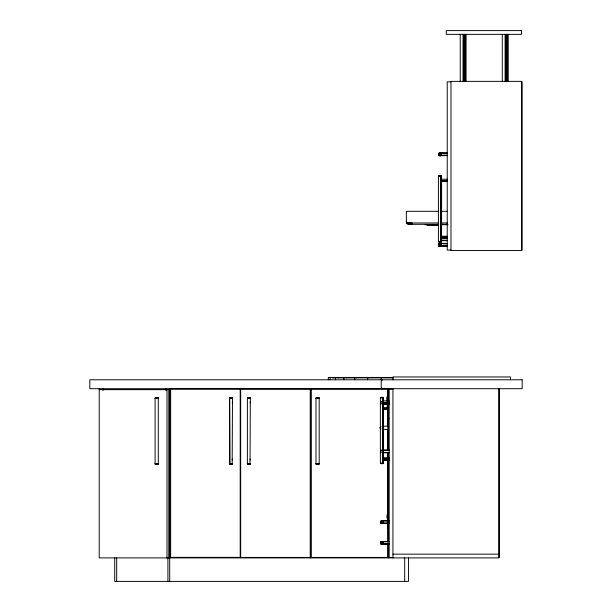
<?xml version="1.0" encoding="UTF-8"?>
<svg xmlns="http://www.w3.org/2000/svg" width="612" height="612" viewBox="0 0 612 612"><rect width="100%" height="100%" fill="white"/><g stroke="black" fill="none" stroke-linecap="round" stroke-linejoin="round"><path stroke-width="0.92" d="M155.777 464.21L155.104 463.812L155.104 398.236L157.766 397.838L158.294 398.236L158.294 463.812L157.621 464.21M230.188 464.21L229.515 463.812L229.515 398.236C231.175 396.438 235.888 399.292 229.515 398.236M248.044 464.21L247.378 463.812L247.378 398.236C249.038 396.438 253.743 399.292 247.378 398.236M316.664 464.21L315.991 463.812L315.991 398.236L318.645 397.838L319.173 398.236L319.173 463.812L318.5 464.21M155.899 398.236L156.167 397.838M157.491 463.812L157.23 464.21M230.311 398.236L230.579 397.838M231.902 463.812L231.642 464.21M248.174 398.236L248.434 397.838M249.765 463.812L249.497 464.21M316.787 398.236L317.054 397.838M318.378 463.812L318.118 464.21M381.169 397.685L381.429 397.28M439.209 175.95L439.47 175.545M155.318 398.236L155.777 397.838M247.592 398.236L248.044 397.838M316.205 398.236L316.664 397.838M380.588 397.685L381.039 397.28M438.628 175.95L439.079 175.545M232.032 464.21L232.698 463.812L229.515 463.812M249.887 464.21L250.56 463.812L247.378 463.812M380.373 397.685L383.556 397.685L383.556 463.253L383.028 463.659L380.373 463.253L380.373 397.685L383.556 397.685M440.923 175.545L441.596 175.95L441.596 241.518L441.068 241.916L438.414 241.518L438.414 175.95L438.942 175.545M438.942 154.3L440.005 153.237L440.923 153.765L440.923 154.828L440.005 155.364L438.414 154.3L438.628 153.505L440.005 152.709L440.801 152.916L441.596 154.3L440.801 155.678L440.005 155.892L438.628 155.096L438.651 153.513L439.079 153.765M380.61 401.992L380.588 403.568L381.177 404.127L380.373 402.772L381.177 401.418M380.771 402.084L380.771 403.461M383.341 403.568L383.556 402.772M381.169 452.796L380.373 451.411L381.177 450.057M438.712 244.257L439.393 243.706L438.942 244.999L438.414 244.999L439.217 243.408L440.801 243.385L441.596 244.769L440.747 246.292L439.255 246.292L438.437 244.769L438.942 244.769L438.628 245.794L440.005 246.59L441.298 245.749M438.437 244.999L438.712 244.02M438.628 244.999L438.812 244.081M438.773 244.999L438.942 244.15M383.341 452.207L383.341 450.616M439.217 246.353L438.628 245.565L440.533 245.687L441.068 244.769L440.801 243.385L441.359 243.981L440.923 244.234M441.497 244.769L440.801 246.376L441.229 244.769L440.617 243.706M380.901 522.143L381.965 521.08L382.882 521.615L382.882 522.679L381.965 523.206L380.373 522.143L380.588 521.347L381.965 520.552L382.76 520.766L383.556 522.143L383.341 522.939L381.965 523.734L380.588 522.939L380.61 521.363L381.039 521.615M383.15 522.832L383.15 521.455L381.965 520.774M380.901 542.913L381.965 541.849L382.882 542.385L382.882 543.448L381.965 543.976L380.373 542.913L380.588 542.117L381.965 541.322L382.76 541.536L383.556 542.913L383.341 543.708L381.965 544.504L381.169 544.29L380.373 542.913L380.61 543.701L381.039 543.448M232.277 460.033L232.277 459.008M250.132 460.033L250.132 459.008M439.47 155.219L439.217 155.655L438.651 155.081L439.079 154.828M439.47 245.687L439.217 246.123L440.801 246.146L439.255 246.055M439.317 246.192L438.942 245.381M440.617 243.936L440.801 243.385M440.785 243.645L440.005 243.392L439.393 243.936L440.005 243.171M381.429 523.069C381.375 524.01 379.991 522.74 381.039 522.679M382.492 521.225L382.76 520.766L381.965 520.582L381.965 521.08M381.177 544.275L381.429 543.838M382.492 541.995L382.76 541.536M387.304 401.174L388.008 400.21M387.304 401.311L388.008 400.378M438.712 153.551L440.005 152.809L447.227 152.969M439.393 153.237L438.942 154.912L440.617 155.356L441.068 153.681L439.217 152.939M441.298 155.043L440.747 155.586L439.255 155.586M438.812 244.31L440.005 243.63L447.227 243.836M440.617 246.062L441.374 244.769L440.694 243.576L447.227 243.599M388.245 390.127L388.008 400.883M381.215 401.48L380.473 402.772L380.672 403.522M381.215 450.126L380.473 451.411L380.672 452.161M380.672 521.401L381.965 520.651M381.177 520.789L380.588 522.143L381.276 523.337L389.186 523.314M381.965 523.635L383.257 522.893M389.186 541.75L381.276 541.727L380.771 543.601L381.965 544.29M382.492 543.838L382.745 544.275L383.334 542.913L382.653 541.727M250.033 464.194L250.346 398.236L249.887 397.838M440.923 153.765L441.359 153.513M380.588 452.207L380.588 450.616M382.882 521.615L383.319 521.363L383.525 522.143L383.028 522.143M382.882 542.385L383.319 542.133M232.17 464.194L232.483 398.236L232.032 397.838M387.304 404.203L388.008 403.951M440.617 245.825L439.393 245.825L440.005 245.993M380.962 426.633L379.769 427.819L380.962 429.012M381.965 541.421L380.588 542.117L381.039 542.385M389.186 544.244L381.965 544.405L380.672 543.663M440.533 241.916L440.533 175.545M382.492 463.659L382.492 397.28M440.923 241.916L441.382 241.518L441.068 175.567M230.188 397.838L229.73 398.236L230.043 464.194M382.882 463.659L383.341 463.253L383.028 397.28M383.602 426.365L388.008 425.929M382.607 379.784L381.605 380.197L381.192 381.192L381.215 387.549L382.607 388.712M450.983 81.824L447.227 81.824L447.227 250.071L450.983 250.071M521.478 81.824L522.181 81.824L522.181 250.071L521.478 250.071M447.227 153.13L440.755 153.13L441.191 154.981L440.005 155.67L438.812 154.981L439.255 153.008M441.068 154.3L441.596 154.3M447.227 155.165L440.755 155.165L440.755 155.624L447.227 155.624M447.227 155.463L440.801 155.678L440.533 155.219M438.773 175.567L441.229 175.567M438.513 175.713L441.497 175.713M438.437 175.82L441.566 175.82M438.414 175.95L441.596 175.95M441.68 179.209L447.227 179.209M440.755 180.747L447.227 180.747M440.755 181.014L447.227 181.014M440.755 181.198L447.227 181.198L441.68 181.259M438.689 211.301L406.337 211.301L406.383 223.326L407.102 223.755L411.287 224.313L438.682 224.321M441.543 211.301L447.257 211.301M406.337 221.827L407.516 222.523L411.287 222.959L438.682 222.967M441.543 222.967L447.25 222.967M441.543 224.321L447.273 224.321M425.133 224.696L438.49 224.696M441.137 224.696L448.03 224.696M440.755 236.27L447.227 236.27M440.755 236.446L447.227 236.446M440.755 236.722L447.227 236.722M440.755 237.051L447.227 237.051M440.755 237.41L447.227 237.41M440.755 237.739L447.227 237.739M440.755 238.014L447.227 238.014M440.755 238.19L447.227 238.19M441.68 238.252L447.227 238.252M441.68 240.225L447.227 240.225M441.68 240.531L447.227 240.531M441.68 240.684L447.227 240.684M438.414 241.518L441.596 241.518M438.437 241.641L441.566 241.641M438.513 241.755L441.497 241.755M438.628 241.839L441.374 241.839M439.079 244.471L438.628 244.203L440.005 243.278L447.227 243.438M441.068 244.769L441.596 244.769M440.755 245.932L447.227 245.863M447.227 246.33L440.755 246.33L440.755 245.634M393.577 377.436L328.323 377.436L328.323 379.784M393.279 377.902L332.186 377.902L332.186 377.436M392.942 389.186L389.186 389.186L389.186 557.433L392.942 557.433M498.688 389.186L499.392 389.186L499.392 557.433L498.688 557.433M99.213 389.653L168.774 389.653L168.774 557.899M380.473 397.448L383.456 397.448M380.396 397.563L383.525 397.563M155.326 397.915L158.072 397.915M229.737 397.915L232.483 397.915M247.592 397.915L250.339 397.915M316.205 397.915L318.959 397.915M155.211 398.007L158.187 398.007M229.615 398.007L232.598 398.007M247.477 398.007L250.461 398.007M316.09 398.007L319.074 398.007M155.134 398.114L158.263 398.114M229.546 398.114L232.675 398.114M247.401 398.114L250.53 398.114M316.014 398.114L319.15 398.114M155.104 398.236L158.294 398.236M315.991 398.236L319.173 398.236M383.64 400.944L389.186 400.944M382.714 402.482L389.186 402.482M380.373 402.772L380.901 402.772M382.714 402.757L389.186 402.757M382.714 402.933L389.186 402.933L383.64 402.994M383.64 403.637L389.186 403.637M383.64 403.943L389.186 403.943M383.64 404.104L389.186 404.104M387.304 405.259L388.008 405.259M383.104 407.676L387.304 407.676M383.104 408.449L387.304 408.449M383.104 408.938L387.304 408.938M383.104 409.107L387.304 409.107M388.245 416.734L388.008 403.545M388.949 418.44L388.008 418.44L388.008 449.889M383.64 450.088L389.186 450.088M383.64 450.248L389.186 450.248M380.373 451.411L380.901 451.411M383.64 452.582L389.186 452.582M383.64 452.742L389.186 452.742M382.714 458.006L389.186 458.006M382.714 458.181L389.186 458.181M382.714 458.457L389.186 458.457M382.714 458.793L389.186 458.793M382.714 459.145L389.186 459.145M382.714 459.482L389.186 459.482M382.714 459.75L389.186 459.75M382.714 459.933L389.186 459.933L383.64 459.994M380.373 463.253L383.556 463.253M380.473 463.491L383.456 463.491M380.588 463.582L383.334 463.582M155.104 463.812L158.294 463.812M315.991 463.812L319.173 463.812M155.134 463.934L158.263 463.934M229.546 463.934L232.675 463.934M247.401 463.934L250.53 463.934M316.014 463.934L319.15 463.934M155.211 464.049L158.187 464.049M229.615 464.049L232.598 464.049M247.477 464.049L250.461 464.049M316.09 464.049L319.074 464.049M155.318 463.812L157.927 464.194M229.882 464.194L232.338 464.194M247.592 463.812L250.193 464.194M316.358 464.194L318.806 464.194M389.186 520.82L382.714 520.82L389.186 520.98M389.186 523.008L382.714 523.008L382.714 523.474L389.186 523.474M389.186 541.589L382.714 541.589L382.714 542.048M383.028 542.913L383.556 542.913L383.341 543.708L382.882 543.448M389.186 543.777L382.714 543.777L382.714 544.244M382.714 544.083L389.186 544.083M392.942 554.143L498.688 554.143M383.602 429.272L388.008 429.716M439.079 241.916L438.628 241.518M318.5 397.838L318.959 398.236M157.621 397.838L158.08 398.236M381.039 463.659L380.588 463.253M439.47 241.916L439.209 241.518M318.118 397.838L318.378 398.236M249.497 397.838L249.765 398.236M231.642 397.838L231.902 398.236M157.23 397.838L157.491 398.236M381.429 463.659L381.169 463.253M317.054 464.21L316.787 463.812M248.434 464.21L248.174 463.812M230.579 464.21L230.311 463.812M156.167 464.21L155.899 463.812M440.747 243.706L439.317 243.813M387.304 406.314L388.008 406.567M440.923 154.828L441.382 155.096M438.628 243.974L439.079 244.234M440.923 245.297L441.382 245.565M382.882 522.679L383.341 522.939M387.304 407.301L388.008 407.783M387.304 408.143L388.008 408.824M439.393 246.062L438.628 244.769M388.245 528.271L388.008 523.268M387.304 408.793L388.008 409.627M387.304 409.206L388.008 410.132M388.008 410.308L387.304 409.344L387.304 403.3M439.217 243.408L439.47 243.844M440.533 245.687L440.785 246.123M382.492 523.069L382.76 523.52M381.177 541.559L381.276 541.727M441.298 153.551L441.497 154.3M438.513 154.3L438.712 155.043M438.773 244.769L438.942 245.611M438.414 244.769L438.628 245.794M380.588 451.411L380.771 452.1M510.439 379.784L510.439 376.961L392.942 376.961L392.942 379.784M507.922 34.356L507.922 81.358M507.83 34.356L507.83 81.358M507.547 34.356L507.547 81.358M507.096 34.356L507.096 81.358M506.514 34.356L506.514 81.358M505.833 34.356L505.833 81.358M505.107 34.356L505.107 81.358M502.284 34.356L502.284 81.358M498.688 388.712L498.688 557.899L99.213 557.899L99.213 388.712M465.862 34.356L465.862 81.358M465.763 34.356L465.763 81.358M465.487 34.356L465.487 81.358M465.036 34.356L465.036 81.358M464.454 34.356L464.454 81.358M463.774 34.356L463.774 81.358M463.039 34.356L463.039 81.358M460.224 34.356L460.224 81.358M440.755 152.969L440.755 153.428M440.755 243.438L440.755 243.897M440.005 152.709L440.005 153.237M440.005 155.364L440.005 155.892M440.005 175.545L440.005 175.95M440.005 241.518L440.005 241.916M440.005 245.833L440.005 246.59M437.328 224.696L437.328 225.162L427.046 225.162L427.046 224.696M437.098 224.696L437.098 225.162M436.861 224.696L436.861 225.162M436.662 224.696L436.654 225.162M436.257 224.696L436.257 225.162M436.027 224.696L436.027 225.162M435.675 224.696L435.675 225.162M435.224 224.696L435.224 225.162M434.948 224.696L434.948 225.162M434.291 224.696L434.291 225.162M434.099 224.696L434.099 225.162M433.258 224.696L433.258 225.162M433.166 224.696L433.166 225.162M432.187 224.696L432.187 225.162M431.208 224.696L431.208 225.162M431.108 224.696L431.108 225.162M430.274 224.696L430.274 225.162M430.083 224.696L430.083 225.162M429.425 224.696L429.425 225.162M429.15 224.696L429.15 225.162M428.691 224.696L428.691 225.162M428.346 224.696L428.346 225.162M428.117 224.696L428.117 225.162M427.712 224.696L427.719 225.162M427.513 224.696L427.513 225.162M427.268 224.696L427.268 225.162M412.029 222.967L412.029 224.321M411.287 222.959L411.287 224.313M410.56 222.929L410.56 224.283M409.856 222.883L409.856 224.237M409.183 222.814L409.183 224.168M408.564 222.73L408.564 224.084M408.449 557.899L408.449 581.4L114.727 581.4L114.727 557.899M408.005 222.638L408.005 223.984M407.516 222.523L407.516 223.877M407.102 222.401L407.102 223.755M406.773 222.263L406.773 223.617M406.529 222.125L406.529 223.479M404.693 557.899L404.693 581.4M392.942 388.712L392.942 557.899M388.245 388.712L388.245 401.526M388.245 403.43L388.245 449.958M388.245 452.758L388.245 541.651M388.245 543.563L388.245 557.899M388.008 452.712L388.008 458.464M388.008 460.323L388.008 521.363M387.771 401.61L387.771 389.186L311.171 389.186L311.171 557.433L387.771 557.433L387.771 544.045M387.771 409.26L387.771 426.465M387.771 429.333L387.771 450.363M387.771 452.276L387.771 458.013M387.771 459.926L387.771 521.103M387.771 523.015L387.771 542.14M387.304 396.186L387.304 401.281M386.945 397.05L386.945 401.051M386.945 514.715L386.945 518.02M381.965 397.28L381.965 397.685M381.965 463.253L381.965 463.659M381.965 523.206L381.965 523.734M381.965 541.322L381.965 541.849M381.965 543.976L381.965 544.504M381.444 377.436L381.444 377.902M381.192 377.436L381.192 379.784M368.508 377.436L368.508 377.902M367.514 377.436L367.514 379.784M356.689 377.436L356.689 377.902M354.761 377.436L354.761 379.784M346.537 377.436L346.537 377.902M343.806 377.436L343.806 379.784M338.75 377.436L338.75 377.902M335.407 377.436L335.407 379.784M333.854 377.436L333.854 377.902M330.128 377.436L330.128 379.784M317.582 397.838L317.582 398.236M317.582 463.812L317.582 464.21M310.697 388.712L310.697 557.899M248.969 397.838L248.969 398.236M248.969 463.812L248.969 464.21M231.107 397.838L231.107 398.236M231.107 463.812L231.107 464.21M169.708 388.712L169.708 581.4M167.917 557.899L167.917 581.4M167 389.653L167 557.899M165.951 388.712L165.951 390.624M156.695 397.838L156.695 398.236M156.695 463.812L156.695 464.21M116.693 557.899L116.693 581.4M102.977 388.712L102.977 390.624M232.277 402.015A0.819 0.819 0 0 1 232.277 403.04M250.132 402.015A0.819 0.819 0 0 1 250.132 403.04M380.901 521.531L381.353 523.206L383.028 522.755L382.577 521.08L380.901 521.531M380.901 542.301L381.353 543.976L383.028 543.525L382.577 541.849L380.901 542.301M440.801 152.916L440.533 153.375L440.785 152.939M521.478 30.6L446.286 30.6L446.286 34.356L521.478 34.356L521.478 30.6M521.478 81.358L450.983 81.358L450.983 250.545L521.478 250.545L521.478 81.358M447.227 246.093L440.755 246.093L447.227 246.169M522.181 379.784L89.819 379.784L89.819 388.712L522.181 388.712L522.181 379.784M240.21 389.11L170.656 389.11L170.656 557.356L240.21 557.356L240.21 389.11M310.23 389.186L240.677 389.186L240.677 557.433L310.23 557.433L310.23 389.186"/></g></svg>
